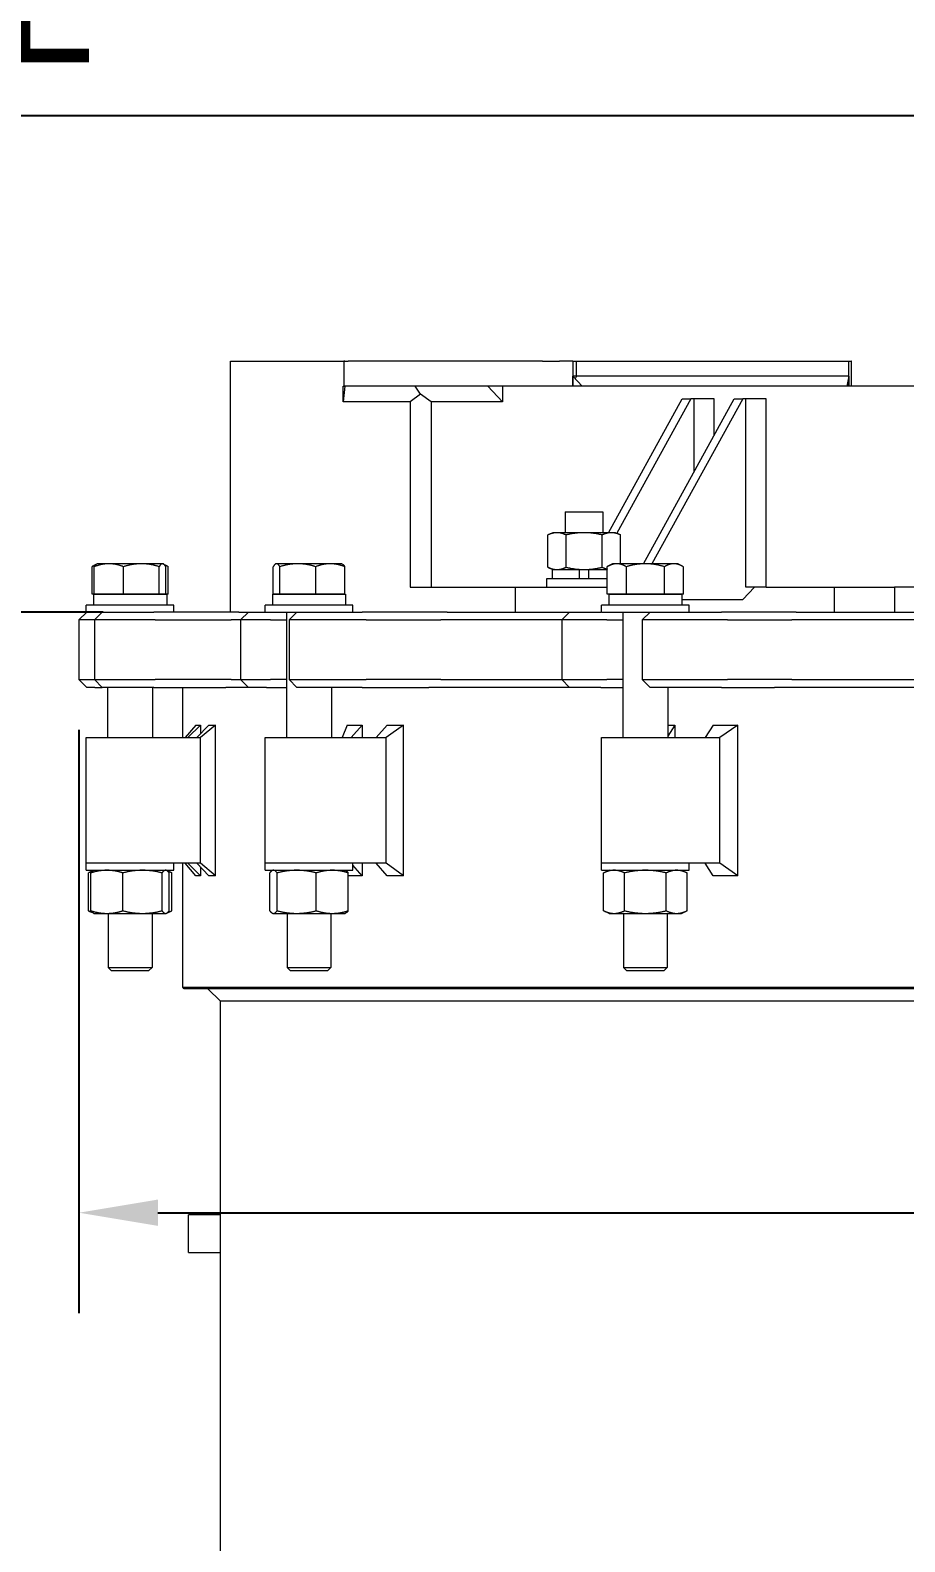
# Model space of a CAD drawing. Header units: inches. Extents: x 20 to 536, y 8 to 344.
# Drawn here: x 79.33 to 96.75, y 129.61 to 159.71 of the extents above; entities that cross this region are included whole.
import ezdxf

# ---------------------------------------------------------------- set-up
doc = ezdxf.new("R2010")
doc.units = ezdxf.units.IN
doc.header["$LTSCALE"] = 16
doc.header["$MEASUREMENT"] = 0
doc.linetypes.add('DASHED_SPACE', pattern=[0.2067, 0.1654, -0.0413])
for name, color, linetype, lineweight in [('Dimension (ANSI)', 7, 'Continuous', 25), ('Sketch Geometry (ANSI)', 7, 'Continuous', 25), ('Visible (ANSI)', 7, 'Continuous', 50)]:
    doc.layers.add(name, color=color, linetype=linetype, lineweight=lineweight)
doc.styles.add('MEMCOR Medium', font='arial.ttf')
doc.styles.add('Standard D-E', font='arial.ttf')
doc.dimstyles.new('Default (ANSI)', dxfattribs={"dimscale": 16, "dimtxt": 0.15, "dimasz": 0.098425, "dimexe": 0.125, "dimexo": 0.0625, "dimgap": 0.031496, "dimtad": 0, "dimtih": 1, "dimtoh": 1, "dimdec": 4, "dimrnd": 1e-08, "dimzin": 3, "dimdsep": 46, "dimlunit": 5, "dimtxsty": 'MEMCOR Medium', "dimcen": 0.09, "dimdle": 0.393701, "dimclrd": 256, "dimclre": 256, "dimclrt": 256, "dimadec": 0, "dimazin": 1, "dimtfac": 0.8, "dimtofl": 0, "dimtmove": 0, "dimatfit": 3, "dimfxl": 1, "dimfrac": 1, "dimtolj": 1, "dimtzin": 4, "dimlwd": -1, "dimlwe": -1, "dimarcsym": 0})
doc.dimstyles.new('in [mm] D-E NeptuneBenson', dxfattribs={"dimscale": 16, "dimtxt": 0.15, "dimasz": 0.098425, "dimexe": 0.125, "dimexo": 0.063, "dimgap": 0.031496, "dimtad": 0, "dimtih": 1, "dimtoh": 1, "dimdec": 4, "dimrnd": 1e-08, "dimzin": 3, "dimdsep": 46, "dimlunit": 5, "dimtxsty": 'Standard D-E', "dimcen": 0.09, "dimdle": 0.393701, "dimclrd": 256, "dimclre": 256, "dimclrt": 256, "dimadec": 1, "dimazin": 1, "dimtfac": 1, "dimtofl": 0, "dimtmove": 0, "dimatfit": 3, "dimfxl": 1, "dimfrac": 1, "dimtolj": 1, "dimtzin": 4, "dimlwd": -1, "dimlwe": -1, "dimarcsym": 0})

# ---------------------------------------------------------------- blocks, each defined once
blk = doc.blocks.new('*D18')
at = {"layer": 'Defpoints', "color": 0, "transparency": 16777216}
for p in [(43.68, 174.01), (43.68, 158.01), (53.882, 158.01)]:
    blk.add_point(p, dxfattribs=at)
at = {"layer": 'Dimension (ANSI)', "transparency": 16777216}
for p, q in [((53.882, 172.436), (53.882, 171.49)), ((53.882, 159.585), (53.882, 160.53))]:
    blk.add_line(p, q, dxfattribs=at)
for points in [[(53.62, 172.436), (54.145, 172.436), (53.882, 174.01)], [(53.62, 159.585), (54.145, 159.585), (53.882, 158.01)]]:
    blk.add_solid(points, dxfattribs=at)
at = {"layer": 'Dimension (ANSI)', "transparency": 16777216, "char_height": 2.4, "attachment_point": 5, "style": 'Standard D-E'}
for s, insert in [('\\A1; \\fArial|b0|i0;\\H2.4000;16 in', (53.882, 167.74)), ('\\A1;[406.4 mm]{\\P\\fArial|b0|i0;\\H2.4000; MIN. FOR TANK HEAD REMOVAL}', (53.882, 162.26))]:
    blk.add_mtext(s, dxfattribs=dict(at, insert=insert))
blk = doc.blocks.new('*D23')
at = {"layer": 'Defpoints', "color": 0, "transparency": 16777216}
for p in [(80.3, 146.78), (141.437, 146.78), (141.437, 136.165)]:
    blk.add_point(p, dxfattribs=at)
at = {"layer": 'Dimension (ANSI)', "transparency": 16777216}
for p, q in [((80.3, 145.78), (80.3, 134.165)), ((141.437, 145.78), (141.437, 134.165)), ((81.875, 136.165), (139.862, 136.165)), ((141.437, 136.165), (144.859, 136.165))]:
    blk.add_line(p, q, dxfattribs=at)
for points in [[(81.875, 136.428), (81.875, 135.903), (80.3, 136.165)], [(139.862, 136.428), (139.862, 135.903), (141.437, 136.165)]]:
    blk.add_solid(points, dxfattribs=at)
at = {"layer": 'Dimension (ANSI)', "transparency": 16777216, "char_height": 2.4, "attachment_point": 5, "style": 'MEMCOR Medium'}
for s, insert in [('\\A1; 61{\\H0.8x;\\S1#8;} in', (154.458, 138.634)), ('\\A1;[1552.9 mm]', (154.458, 134.123))]:
    blk.add_mtext(s, dxfattribs=dict(at, insert=insert))
blk = doc.blocks.new('*D24')
at = {"layer": 'Defpoints', "color": 0, "transparency": 16777216}
for p in [(33.616, 158.01), (110.294, 158.01), (85.585, 47.596)]:
    blk.add_point(p, dxfattribs=at)
at = {"layer": 'Dimension (ANSI)', "transparency": 16777216}
for p, q in [((109.286, 158.01), (31.616, 158.01)), ((33.616, 156.436), (33.616, 107.78)), ((33.616, 49.171), (33.616, 97.827)), ((84.577, 47.596), (31.616, 47.596))]:
    blk.add_line(p, q, dxfattribs=at)
for points in [[(33.354, 156.436), (33.879, 156.436), (33.616, 158.01)], [(33.354, 49.171), (33.879, 49.171), (33.616, 47.596)]]:
    blk.add_solid(points, dxfattribs=at)
at = {"layer": 'Dimension (ANSI)', "transparency": 16777216, "char_height": 2.4, "attachment_point": 5, "style": 'Standard D-E'}
for s, insert in [('\\A1; 110{\\H1x;\\S7#16;} in', (33.616, 105.738)), ('\\A1;[2804.5 mm]', (33.616, 100.761))]:
    blk.add_mtext(s, dxfattribs=dict(at, insert=insert))
blk = doc.blocks.new('*D25')
at = {"layer": 'Defpoints', "color": 0, "transparency": 16777216}
for p in [(51.286, 148.125), (81.794, 148.125), (85.585, 47.596)]:
    blk.add_point(p, dxfattribs=at)
at = {"layer": 'Dimension (ANSI)', "transparency": 16777216}
for p, q in [((80.786, 148.125), (49.286, 148.125)), ((51.286, 146.551), (51.286, 117.724)), ((51.286, 49.171), (51.286, 107.772)), ((84.577, 47.596), (49.286, 47.596))]:
    blk.add_line(p, q, dxfattribs=at)
for points in [[(51.023, 146.551), (51.548, 146.551), (51.286, 148.125)], [(51.023, 49.171), (51.548, 49.171), (51.286, 47.596)]]:
    blk.add_solid(points, dxfattribs=at)
at = {"layer": 'Dimension (ANSI)', "transparency": 16777216, "char_height": 2.4, "attachment_point": 5, "style": 'Standard D-E'}
for s, insert in [('\\A1; 100{\\H1x;\\S1#2;} in', (51.286, 115.682)), ('\\A1;[2553.4 mm]', (51.286, 110.706))]:
    blk.add_mtext(s, dxfattribs=dict(at, insert=insert))

msp = doc.modelspace()

# ---------------------------------------------------------------- linework, layer by layer
at = {"layer": 'Sketch Geometry (ANSI)', "linetype": 'DASHED_SPACE', "ltscale": 1.132117}
msp.add_line((148.3565, 158.01031), (24.8, 158.01031), dxfattribs=at)
at = {"layer": 'Visible (ANSI)', "linetype": 'Continuous', "lineweight": 18}
for p, q in [((83.31951, 153.12531), (83.32254, 153.12531)), ((83.31951, 148.12531), (83.31951, 153.12531)), ((83.32254, 153.12531), (83.72165, 153.12531)), ((83.72165, 153.12531), (84.54633, 153.12531)), ((84.54633, 153.12531), (85.57884, 153.12531)), ((85.59863, 153.12531), (85.57884, 153.12531)), ((85.57884, 153.12531), (85.57884, 152.62531)), ((85.59863, 153.12531), (85.66225, 153.12531)), ((89.53061, 153.12531), (85.66225, 153.12531)), ((89.53061, 153.12531), (89.86981, 153.12531)), ((90.13465, 153.12531), (89.86981, 153.12531)), ((90.13465, 153.12531), (90.21371, 153.12531)), ((90.13465, 153.12531), (90.13465, 152.62531)), ((90.21371, 153.12531), (95.63199, 153.12531)), ((90.21371, 152.82531), (90.21371, 153.12531)), ((95.63199, 153.12531), (95.68043, 153.12531)), ((95.63199, 152.62531), (95.63199, 153.12531)), ((95.68489, 153.12531), (95.68043, 153.12531)), ((95.68489, 152.62531), (95.68489, 153.12531)), ((85.59363, 152.62531), (85.56579, 152.31281)), ((85.56579, 152.62531), (85.59363, 152.62531)), ((85.56579, 152.31281), (85.56579, 152.62531)), ((85.59863, 152.62531), (85.59363, 152.62531)), ((85.66225, 152.62531), (85.59863, 152.62531)), ((89.06596, 152.62531), (85.66225, 152.62531)), ((87.10617, 152.46374), (86.99707, 152.62531)), ((88.44181, 152.62531), (88.73526, 152.31281)), ((88.73526, 152.62531), (88.73526, 152.31281)), ((97.17879, 152.62531), (89.06596, 152.62531)), ((90.21371, 152.82531), (90.13465, 152.82531)), ((90.13465, 152.82531), (90.32246, 152.62531)), ((90.13465, 152.62531), (90.13465, 152.82531)), ((90.21371, 152.82531), (90.18619, 152.77043)), ((95.63199, 152.82531), (90.21371, 152.82531)), ((95.63199, 152.82531), (95.59765, 152.62531)), ((95.63199, 152.82531), (95.63199, 152.62531)), ((86.89681, 152.31281), (85.56579, 152.31281)), ((87.10617, 152.46374), (86.89681, 152.31281)), ((86.89681, 152.31281), (86.89681, 148.62531)), ((87.31552, 152.31281), (87.10617, 152.46374)), ((88.73526, 152.31281), (87.31552, 152.31281)), ((87.31552, 152.31281), (87.31552, 148.62531)), ((90.85042, 149.70731), (92.31762, 152.37531)), ((92.48954, 152.37531), (91.01527, 149.69447)), ((91.54188, 149.08894), (93.34915, 152.37531)), ((93.52107, 152.37531), (91.7138, 149.08894)), ((92.31762, 152.37531), (92.48954, 152.37531)), ((92.55293, 152.37531), (92.48954, 152.37531)), ((92.95383, 152.37531), (92.55293, 152.37531)), ((92.55293, 150.92745), (92.55293, 152.37531)), ((92.95383, 151.65645), (92.95383, 152.37531)), ((93.34915, 152.37531), (93.52107, 152.37531)), ((93.58445, 152.37531), (93.52107, 152.37531)), ((93.98535, 152.37531), (93.58445, 152.37531)), ((93.58445, 148.62531), (93.58445, 152.37531)), ((93.98535, 148.62531), (93.98535, 152.37531)), ((89.98774, 150.12531), (90.73774, 150.12531)), ((89.98774, 150.12531), (89.98774, 149.70731)), ((90.73774, 150.12531), (90.73774, 149.70731)), ((89.73774, 149.70731), (89.64105, 149.66223)), ((89.64105, 149.0184), (89.64105, 149.66223)), ((89.82147, 149.70731), (89.73774, 149.70731)), ((90.36274, 149.70731), (89.82147, 149.70731)), ((90.00189, 149.0184), (90.00189, 149.66223)), ((90.904, 149.70731), (90.36274, 149.70731)), ((90.72358, 149.0184), (90.72358, 149.66223)), ((90.98774, 149.70731), (90.904, 149.70731)), ((90.98774, 149.70731), (91.08442, 149.66223)), ((91.08442, 149.08894), (91.08442, 149.66223)), ((80.56079, 148.48494), (80.56079, 149.03035)), ((80.65237, 149.08323), (80.56163, 149.03084)), ((80.60697, 148.48494), (80.60697, 149.03035)), ((80.66227, 149.08894), (80.65237, 149.08323)), ((80.89758, 149.08894), (80.66227, 149.08894)), ((81.54383, 149.08894), (80.89758, 149.08894)), ((81.18818, 148.48494), (81.18818, 149.03035)), ((81.96452, 149.08894), (81.54383, 149.08894)), ((81.89948, 148.48494), (81.89948, 149.03035)), ((81.97427, 149.08894), (81.96452, 149.08894)), ((81.97427, 149.08894), (81.98416, 149.08323)), ((81.98416, 149.08323), (82.07491, 149.03084)), ((82.02957, 148.48494), (82.02957, 149.03035)), ((82.07575, 148.48494), (82.07575, 149.03035)), ((84.17019, 148.48494), (84.17019, 149.03035)), ((84.22649, 149.08894), (84.21614, 149.08297)), ((84.23668, 149.08894), (84.22649, 149.08894)), ((84.65932, 149.08894), (84.23668, 149.08894)), ((84.30317, 148.48494), (84.30317, 149.03035)), ((85.30513, 149.08894), (84.65932, 149.08894)), ((85.01547, 148.48494), (85.01547, 149.03035)), ((85.53849, 149.08894), (85.30513, 149.08894)), ((85.53849, 149.08894), (85.54884, 149.08297)), ((85.59479, 148.48494), (85.59479, 149.03035)), ((89.73774, 148.97331), (89.64105, 149.0184)), ((90.82356, 148.48494), (90.82356, 149.03035)), ((90.92504, 149.08894), (90.8244, 149.03084)), ((91.01356, 149.08894), (90.92504, 149.08894)), ((91.58231, 149.08894), (91.01356, 149.08894)), ((91.20357, 148.48494), (91.20357, 149.03035)), ((92.14979, 149.08894), (91.58231, 149.08894)), ((91.96105, 148.48494), (91.96105, 149.03035)), ((92.23704, 149.08894), (92.14979, 149.08894)), ((92.23704, 149.08894), (92.33768, 149.03084)), ((92.33852, 148.48494), (92.33852, 149.03035)), ((90.82356, 148.78531), (89.61274, 148.78531)), ((89.61274, 148.78531), (89.61274, 148.62531)), ((89.73024, 148.97331), (90.26874, 148.97331)), ((89.73024, 148.78531), (89.73024, 148.97331)), ((90.26874, 148.78531), (90.26874, 148.97331)), ((90.26874, 148.97331), (90.36274, 148.97331)), ((90.36274, 148.97331), (90.45674, 148.97331)), ((90.45674, 148.78531), (90.45674, 148.97331)), ((90.45674, 148.97331), (90.82356, 148.97331)), ((80.60697, 148.48494), (80.56079, 148.48494)), ((80.58877, 148.48494), (82.04777, 148.48494)), ((80.58877, 148.48494), (80.58877, 148.26594)), ((80.89758, 148.48494), (80.60697, 148.48494)), ((80.66227, 148.48494), (80.66227, 148.48494)), ((81.18818, 148.48494), (80.89758, 148.48494)), ((81.54383, 148.48494), (81.18818, 148.48494)), ((81.89948, 148.48494), (81.54383, 148.48494)), ((81.96452, 148.48494), (81.89948, 148.48494)), ((82.02957, 148.48494), (81.96452, 148.48494)), ((81.97427, 148.48494), (81.97427, 148.48494)), ((82.07575, 148.48494), (82.02957, 148.48494)), ((82.04777, 148.48494), (82.04777, 148.26594)), ((84.15299, 148.48494), (85.61199, 148.48494)), ((84.15299, 148.48494), (84.15299, 148.26594)), ((84.23668, 148.48494), (84.17019, 148.48494)), ((84.22649, 148.48494), (84.22649, 148.48494)), ((84.30317, 148.48494), (84.23668, 148.48494)), ((84.65932, 148.48494), (84.30317, 148.48494)), ((85.01547, 148.48494), (84.65932, 148.48494)), ((85.30513, 148.48494), (85.01547, 148.48494)), ((85.59479, 148.48494), (85.30513, 148.48494)), ((85.53849, 148.48494), (85.53849, 148.48494)), ((85.61199, 148.48494), (85.61199, 148.26594)), ((86.89681, 148.62531), (87.31552, 148.62531)), ((87.31552, 148.62531), (88.99694, 148.62531)), ((88.99694, 148.62531), (89.02743, 148.62531)), ((88.99694, 148.12531), (88.99694, 148.62531)), ((89.02743, 148.62531), (89.54319, 148.62531)), ((89.54319, 148.62531), (90.18463, 148.62531)), ((90.18463, 148.62531), (90.82356, 148.62531)), ((91.01356, 148.48494), (90.82356, 148.48494)), ((90.85154, 148.48494), (92.31054, 148.48494)), ((90.85154, 148.48494), (90.85154, 148.26594)), ((90.92504, 148.48494), (90.92504, 148.48494)), ((91.20357, 148.48494), (91.01356, 148.48494)), ((91.58231, 148.48494), (91.20357, 148.48494)), ((91.96105, 148.48494), (91.58231, 148.48494)), ((92.14979, 148.48494), (91.96105, 148.48494)), ((92.33852, 148.48494), (92.14979, 148.48494)), ((92.23704, 148.48494), (92.23704, 148.48494)), ((92.31054, 148.48494), (92.31054, 148.26594)), ((93.52107, 148.37531), (93.75583, 148.62531)), ((93.98535, 148.62531), (93.58445, 148.62531)), ((93.98535, 148.62531), (96.54328, 148.62531)), ((95.34928, 148.12531), (95.34928, 148.62531)), ((98.43441, 148.62531), (96.54328, 148.62531)), ((96.54328, 148.62531), (96.54328, 148.12531)), ((80.4553, 148.12531), (80.3003, 147.97031)), ((82.19327, 148.26594), (80.44327, 148.26594)), ((80.44327, 148.12531), (80.44327, 148.26594)), ((80.44327, 148.12531), (80.76313, 148.12531)), ((80.76313, 148.12531), (80.60813, 147.97031)), ((80.76313, 148.12531), (80.76501, 148.12531)), ((80.76501, 148.12531), (80.82081, 148.12531)), ((80.82081, 148.12531), (81.79432, 148.12531)), ((82.73601, 148.12531), (81.79432, 148.12531)), ((82.19327, 148.12531), (82.19327, 148.26594)), ((83.48259, 148.12531), (82.73601, 148.12531)), ((83.48259, 148.12531), (83.67439, 148.12531)), ((83.67439, 148.12531), (83.51939, 147.97031)), ((83.67439, 148.12531), (83.77386, 148.12531)), ((83.77386, 148.12531), (83.90491, 148.12531)), ((83.90491, 148.12531), (84.00749, 148.12531)), ((85.75749, 148.26594), (84.00749, 148.26594)), ((84.00749, 148.12531), (84.00749, 148.26594)), ((84.00749, 148.12531), (84.64332, 148.12531)), ((84.43499, 148.12531), (84.43499, 145.62531)), ((84.64332, 148.12531), (84.48832, 147.97031)), ((84.64332, 148.12531), (84.65724, 148.12531)), ((84.65724, 148.12531), (84.80216, 148.12531)), ((84.80216, 148.12531), (85.94189, 148.12531)), ((85.75749, 148.12531), (85.75749, 148.26594)), ((86.76999, 148.12531), (85.94189, 148.12531)), ((87.6344, 148.12531), (86.76999, 148.12531)), ((87.6344, 148.12531), (90.0716, 148.12531)), ((90.0716, 148.12531), (89.9166, 147.97031)), ((90.0716, 148.12531), (90.35208, 148.12531)), ((90.35208, 148.12531), (90.55834, 148.12531)), ((90.55834, 148.12531), (90.69394, 148.12531)), ((90.70635, 148.12531), (90.69394, 148.12531)), ((92.45604, 148.26594), (90.70604, 148.26594)), ((90.70604, 148.12531), (90.70604, 148.26594)), ((90.70635, 148.12531), (91.67523, 148.12531)), ((91.13354, 148.12531), (91.13354, 145.62531)), ((91.67523, 148.12531), (91.52023, 147.97031)), ((91.67523, 148.12531), (91.71097, 148.12531)), ((91.71097, 148.12531), (91.92752, 148.12531)), ((91.92752, 148.12531), (93.096, 148.12531)), ((92.31054, 148.37531), (93.52107, 148.37531)), ((92.45604, 148.12531), (92.45604, 148.26594)), ((93.71064, 148.12531), (93.096, 148.12531)), ((94.5886, 148.12531), (93.71064, 148.12531)), ((94.5886, 148.12531), (98.87534, 148.12531)), ((80.31023, 147.97031), (80.3003, 147.97031)), ((80.3003, 147.97031), (80.3003, 146.78031)), ((80.35047, 147.97031), (80.31023, 147.97031)), ((80.60813, 147.97031), (80.35047, 147.97031)), ((80.61307, 147.97031), (80.60813, 147.97031)), ((80.60813, 147.97031), (80.60813, 146.78031)), ((80.66915, 147.97031), (80.61307, 147.97031)), ((81.82124, 147.97031), (80.66915, 147.97031)), ((81.82124, 147.97031), (82.76293, 147.97031)), ((82.76293, 147.97031), (83.33284, 147.97031)), ((83.51939, 147.97031), (83.33284, 147.97031)), ((83.63711, 147.97031), (83.51939, 147.97031)), ((83.51939, 147.97031), (83.51939, 146.78031)), ((83.76882, 147.97031), (83.63711, 147.97031)), ((84.11332, 147.97031), (83.76882, 147.97031)), ((84.11332, 147.97031), (84.43499, 147.97031)), ((84.52495, 147.97031), (84.48832, 147.97031)), ((84.48832, 147.97031), (84.48832, 146.78031)), ((84.67059, 147.97031), (84.52495, 147.97031)), ((86.01939, 147.97031), (84.67059, 147.97031)), ((86.01939, 147.97031), (86.84749, 147.97031)), ((86.84749, 147.97031), (87.50734, 147.97031)), ((89.9166, 147.97031), (87.50734, 147.97031)), ((90.24853, 147.97031), (89.9166, 147.97031)), ((89.9166, 147.97031), (89.9166, 146.78031)), ((90.45582, 147.97031), (90.24853, 147.97031)), ((90.81268, 147.97031), (90.45582, 147.97031)), ((90.81268, 147.97031), (91.13354, 147.97031)), ((91.61427, 147.97031), (91.52023, 147.97031)), ((91.52023, 147.97031), (91.52023, 146.78031)), ((91.83192, 147.97031), (91.61427, 147.97031)), ((93.21474, 147.97031), (91.83192, 147.97031)), ((93.21474, 147.97031), (93.82938, 147.97031)), ((93.82938, 147.97031), (94.49958, 147.97031)), ((98.72034, 147.97031), (94.49958, 147.97031)), ((80.3003, 146.78031), (80.31023, 146.78031)), ((80.4553, 146.62531), (80.3003, 146.78031)), ((80.31023, 146.78031), (80.35047, 146.78031)), ((80.35047, 146.78031), (80.60813, 146.78031)), ((80.46369, 146.62531), (80.4553, 146.62531)), ((80.50373, 146.62531), (80.46369, 146.62531)), ((80.61415, 146.62531), (80.50373, 146.62531)), ((80.60813, 146.78031), (80.61307, 146.78031)), ((80.76313, 146.62531), (80.60813, 146.78031)), ((80.61307, 146.78031), (80.66915, 146.78031)), ((80.61415, 146.62531), (80.76313, 146.62531)), ((80.66915, 146.78031), (81.82124, 146.78031)), ((80.76501, 146.62531), (80.76313, 146.62531)), ((80.82081, 146.62531), (80.76501, 146.62531)), ((81.79432, 146.62531), (80.82081, 146.62531)), ((80.87077, 146.62531), (80.87077, 145.62531)), ((81.76577, 146.62531), (81.76577, 145.62531)), ((81.79432, 146.62531), (82.73601, 146.62531)), ((82.76293, 146.78031), (81.82124, 146.78031)), ((82.3674, 145.62531), (82.3674, 146.62531)), ((82.73601, 146.62531), (83.22598, 146.62531)), ((83.33284, 146.78031), (82.76293, 146.78031)), ((83.67439, 146.62531), (83.22598, 146.62531)), ((83.33284, 146.78031), (83.51939, 146.78031)), ((83.51939, 146.78031), (83.63711, 146.78031)), ((83.67439, 146.62531), (83.51939, 146.78031)), ((83.63711, 146.78031), (83.76882, 146.78031)), ((83.77386, 146.62531), (83.67439, 146.62531)), ((83.76882, 146.78031), (84.11332, 146.78031)), ((83.90491, 146.62531), (83.77386, 146.62531)), ((84.03582, 146.62531), (83.90491, 146.62531)), ((84.03582, 146.62531), (84.43499, 146.62531)), ((84.43499, 146.78031), (84.11332, 146.78031)), ((84.48832, 146.78031), (84.52495, 146.78031)), ((84.64332, 146.62531), (84.48832, 146.78031)), ((84.52495, 146.78031), (84.67059, 146.78031)), ((84.65724, 146.62531), (84.64332, 146.62531)), ((84.80216, 146.62531), (84.65724, 146.62531)), ((84.67059, 146.78031), (86.01939, 146.78031)), ((85.94189, 146.62531), (84.80216, 146.62531)), ((85.32999, 146.62531), (85.32999, 145.62531)), ((85.94189, 146.62531), (86.76999, 146.62531)), ((86.84749, 146.78031), (86.01939, 146.78031)), ((86.76999, 146.62531), (87.26765, 146.62531)), ((87.50734, 146.78031), (86.84749, 146.78031)), ((90.0716, 146.62531), (87.26765, 146.62531)), ((87.50734, 146.78031), (89.9166, 146.78031)), ((89.9166, 146.78031), (90.24853, 146.78031)), ((90.0716, 146.62531), (89.9166, 146.78031)), ((90.35208, 146.62531), (90.0716, 146.62531)), ((90.24853, 146.78031), (90.45582, 146.78031)), ((90.55834, 146.62531), (90.35208, 146.62531)), ((90.45582, 146.78031), (90.81268, 146.78031)), ((90.69394, 146.62531), (90.55834, 146.62531)), ((90.69394, 146.62531), (91.13354, 146.62531)), ((91.13354, 146.78031), (90.81268, 146.78031)), ((91.52023, 146.78031), (91.61427, 146.78031)), ((91.67523, 146.62531), (91.52023, 146.78031)), ((91.61427, 146.78031), (91.83192, 146.78031)), ((91.71097, 146.62531), (91.67523, 146.62531)), ((91.92752, 146.62531), (91.71097, 146.62531)), ((91.83192, 146.78031), (93.21474, 146.78031)), ((93.096, 146.62531), (91.92752, 146.62531)), ((92.02854, 146.62531), (92.02854, 145.62531)), ((93.096, 146.62531), (93.71064, 146.62531)), ((93.82938, 146.78031), (93.21474, 146.78031)), ((93.71064, 146.62531), (94.15597, 146.62531)), ((94.49958, 146.78031), (93.82938, 146.78031)), ((98.87534, 146.62531), (94.15597, 146.62531)), ((94.49958, 146.78031), (98.72034, 146.78031)), ((82.62694, 145.87521), (82.41545, 145.62531)), ((82.71858, 145.87521), (82.47173, 145.62531)), ((82.62694, 145.87521), (82.71858, 145.87521)), ((82.89072, 145.87521), (82.64538, 145.62531)), ((82.71858, 145.87521), (82.71858, 145.69987)), ((83.01761, 145.87521), (82.71933, 145.62531)), ((82.89072, 145.87521), (83.01761, 145.87521)), ((83.01761, 142.87541), (83.01761, 145.87521)), ((85.64264, 145.87521), (85.54345, 145.62531)), ((85.64264, 145.87521), (85.94176, 145.87521)), ((85.94176, 145.87521), (85.72318, 145.62531)), ((85.94176, 145.87521), (85.94176, 145.62531)), ((86.43742, 145.87521), (86.22318, 145.62531)), ((86.76754, 145.87521), (86.41845, 145.62531)), ((86.43742, 145.87521), (86.76754, 145.87521)), ((86.76754, 142.87541), (86.76754, 145.87521)), ((92.17151, 145.87521), (92.02854, 145.65729)), ((92.02854, 145.87521), (92.17151, 145.87521)), ((92.17151, 145.87521), (92.17151, 145.62531)), ((92.9309, 145.87521), (92.7736, 145.62531)), ((92.9309, 145.87521), (93.42443, 145.87521)), ((93.42443, 145.87521), (93.06663, 145.62531)), ((93.42443, 142.87541), (93.42443, 145.87521)), ((80.44327, 145.62531), (81.47021, 145.62531)), ((80.44327, 143.12531), (80.44327, 145.62531)), ((81.47021, 145.62531), (82.71933, 145.62531)), ((82.71933, 143.12531), (82.71933, 145.62531)), ((84.00749, 145.62531), (85.31999, 145.62531)), ((84.00749, 143.12531), (84.00749, 145.62531)), ((85.31999, 145.62531), (86.41845, 145.62531)), ((86.41845, 143.12531), (86.41845, 145.62531)), ((90.70604, 145.62531), (92.25133, 145.62531)), ((90.70604, 143.12531), (90.70604, 145.62531)), ((92.25133, 145.62531), (93.06663, 145.62531)), ((93.06663, 143.12531), (93.06663, 145.62531)), ((81.47021, 143.12531), (80.44327, 143.12531)), ((81.47021, 143.12531), (80.44327, 143.12531)), ((80.44327, 142.98469), (80.44327, 143.12531)), ((80.44327, 142.98469), (82.19327, 142.98469)), ((80.58842, 142.97963), (80.48897, 142.93325)), ((80.59927, 142.98469), (80.58842, 142.97963)), ((82.71933, 143.12531), (81.47021, 143.12531)), ((82.03727, 142.98469), (82.04811, 142.97963)), ((82.04811, 142.97963), (82.14757, 142.93325)), ((82.19327, 142.98469), (82.19327, 143.12531)), ((82.3674, 140.65656), (82.3674, 143.12531)), ((82.62694, 142.87541), (82.41545, 143.12531)), ((82.71858, 142.87541), (82.47173, 143.12531)), ((82.89072, 142.87541), (82.64538, 143.12531)), ((82.71858, 143.05075), (82.71858, 142.87541)), ((83.01761, 142.87541), (82.71933, 143.12531)), ((85.31999, 143.12531), (84.00749, 143.12531)), ((85.31999, 143.12531), (84.00749, 143.12531)), ((84.00749, 142.98469), (84.00749, 143.12531)), ((84.00749, 142.98469), (85.75749, 142.98469)), ((84.16349, 142.98469), (84.15215, 142.9794)), ((86.41845, 143.12531), (85.31999, 143.12531)), ((85.60149, 142.98469), (85.61283, 142.9794)), ((85.75749, 142.98469), (85.75749, 143.12531)), ((85.94176, 142.87541), (85.75749, 143.08609)), ((85.94176, 143.12531), (85.94176, 142.87541)), ((86.43742, 142.87541), (86.22318, 143.12531)), ((86.76754, 142.87541), (86.41845, 143.12531)), ((92.25133, 143.12531), (90.70604, 143.12531)), ((92.25133, 143.12531), (90.70604, 143.12531)), ((90.70604, 142.98469), (90.70604, 143.12531)), ((90.70604, 142.98469), (92.45604, 142.98469)), ((90.86204, 142.98469), (90.75174, 142.93325)), ((93.06663, 143.12531), (92.25133, 143.12531)), ((92.30004, 142.98469), (92.41034, 142.93325)), ((92.45604, 142.98469), (92.45604, 143.12531)), ((92.9309, 142.87541), (92.7736, 143.12531)), ((93.42443, 142.87541), (93.06663, 143.12531)), ((80.48804, 142.17755), (80.48804, 142.93282)), ((80.53866, 142.17755), (80.53866, 142.93282)), ((81.17569, 142.17755), (81.17569, 142.93282)), ((81.95529, 142.17755), (81.95529, 142.93282)), ((82.09788, 142.17755), (82.09788, 142.93282)), ((82.1485, 142.17755), (82.1485, 142.93282)), ((82.71858, 142.87541), (82.62694, 142.87541)), ((83.01761, 142.87541), (82.89072, 142.87541)), ((84.10178, 142.17755), (84.10178, 142.93282)), ((84.24753, 142.17755), (84.24753, 142.93282)), ((85.02824, 142.17755), (85.02824, 142.93282)), ((85.6632, 142.17755), (85.6632, 142.93282)), ((85.94176, 142.87541), (85.6632, 142.87541)), ((86.76754, 142.87541), (86.43742, 142.87541)), ((90.75081, 142.17755), (90.75081, 142.93282)), ((91.16732, 142.17755), (91.16732, 142.93282)), ((91.99755, 142.17755), (91.99755, 142.93282)), ((92.41127, 142.17755), (92.41127, 142.93282)), ((93.42443, 142.87541), (92.9309, 142.87541)), ((80.58842, 142.13074), (80.48897, 142.17712)), ((80.59927, 142.12569), (80.58842, 142.13074)), ((80.59927, 142.12569), (80.85717, 142.12569)), ((80.85717, 142.12569), (81.56549, 142.12569)), ((80.88077, 142.12569), (80.88077, 141.05105)), ((81.56549, 142.12569), (82.02659, 142.12569)), ((81.75577, 142.12569), (81.75577, 141.05105)), ((82.02659, 142.12569), (82.03727, 142.12569)), ((82.03727, 142.12569), (82.04811, 142.13074)), ((82.04811, 142.13074), (82.14757, 142.17712)), ((84.16349, 142.12569), (84.15215, 142.13098)), ((84.16349, 142.12569), (84.17466, 142.12569)), ((84.17466, 142.12569), (84.63789, 142.12569)), ((84.44499, 142.12569), (84.44499, 141.05105)), ((84.63789, 142.12569), (85.34572, 142.12569)), ((85.31999, 142.12569), (85.31999, 141.05105)), ((85.34572, 142.12569), (85.60149, 142.12569)), ((85.60149, 142.12569), (85.61283, 142.13098)), ((90.86204, 142.12569), (90.75174, 142.17712)), ((90.86204, 142.12569), (90.95906, 142.12569)), ((90.95906, 142.12569), (91.58243, 142.12569)), ((91.14354, 142.12569), (91.14354, 141.05105)), ((91.58243, 142.12569), (92.20441, 142.12569)), ((92.01854, 142.12569), (92.01854, 141.05105)), ((92.20441, 142.12569), (92.30004, 142.12569)), ((92.30004, 142.12569), (92.41034, 142.17712)), ((80.88077, 141.05105), (81.75577, 141.05105)), ((80.94893, 140.98494), (80.88077, 141.05105)), ((81.68761, 140.98494), (80.94893, 140.98494)), ((81.68761, 140.98494), (81.75577, 141.05105)), ((84.44499, 141.05105), (85.31999, 141.05105)), ((84.51315, 140.98494), (84.44499, 141.05105)), ((85.25183, 140.98494), (84.51315, 140.98494)), ((85.25183, 140.98494), (85.31999, 141.05105)), ((91.14354, 141.05105), (92.01854, 141.05105)), ((91.2117, 140.98494), (91.14354, 141.05105)), ((91.95038, 140.98494), (91.2117, 140.98494)), ((91.95038, 140.98494), (92.01854, 141.05105)), ((82.3674, 140.65656), (139.37007, 140.65656)), ((82.39865, 140.62531), (82.3674, 140.65656)), ((139.33881, 140.62531), (82.39865, 140.62531)), ((83.11671, 140.37531), (82.86671, 140.62531)), ((83.11671, 128.37531), (83.11671, 140.37531)), ((138.61816, 140.37531), (83.11671, 140.37531)), ((83.11671, 136.12531), (82.48016, 136.12531)), ((82.48016, 135.37531), (82.48016, 136.12531)), ((82.48016, 135.37531), (83.11671, 135.37531))]:
    msp.add_line(p, q, dxfattribs=at)
for points, weights in [([(89.82147, 149.70731), (89.73774, 149.70731), (89.64105, 149.66223)], [1, 1.0379548493, 1]), ([(90.00189, 149.66223), (89.9052, 149.70731), (89.82147, 149.70731)], [1, 1.0379548493, 1]), ([(90.36274, 149.70731), (90.19527, 149.70731), (90.00189, 149.66223)], [1, 1.0379548493, 1]), ([(90.72358, 149.66223), (90.5302, 149.70731), (90.36274, 149.70731)], [1, 1.0379548493, 1]), ([(90.904, 149.70731), (90.82027, 149.70731), (90.72358, 149.66223)], [1, 1.0379548493, 1]), ([(91.08442, 149.66223), (90.98774, 149.70731), (90.904, 149.70731)], [1, 1.0379548493, 1]), ([(80.63101, 149.06463), (80.59733, 149.05138), (80.56079, 149.03035)], [1.01727786751, 1.01329823303, 1]), ([(80.56079, 149.03035), (80.56121, 149.03059), (80.56163, 149.03084)], [1, 1.00015275945, 1.00030428927]), ([(80.89758, 149.08894), (80.7627, 149.08894), (80.60697, 149.03035)], [1, 1.0379548493, 1]), ([(80.60697, 149.03035), (80.63113, 149.07097), (80.65237, 149.08323)], [1, 1.02600759169, 1.01637310665]), ([(81.18818, 149.03035), (81.03245, 149.08894), (80.89758, 149.08894)], [1, 1.0379548493, 1]), ([(81.54383, 149.08894), (81.37877, 149.08894), (81.18818, 149.03035)], [1, 1.0379548493, 1]), ([(81.89948, 149.03035), (81.70889, 149.08894), (81.54383, 149.08894)], [1, 1.0379548493, 1]), ([(81.96452, 149.08894), (81.93433, 149.08894), (81.89948, 149.03035)], [1, 1.0379548493, 1]), ([(82.02957, 149.03035), (81.99471, 149.08894), (81.96452, 149.08894)], [1, 1.0379548493, 1]), ([(82.07575, 149.03035), (82.03907, 149.0516), (82.00528, 149.06492)], [1, 1.01344146313, 1.01736251269]), ([(84.23668, 149.08894), (84.20582, 149.08894), (84.17019, 149.03035)], [1, 1.0379548493, 1]), ([(84.30317, 149.03035), (84.26754, 149.08894), (84.23668, 149.08894)], [1, 1.0379548493, 1]), ([(84.65932, 149.08894), (84.49403, 149.08894), (84.30317, 149.03035)], [1, 1.0379548493, 1]), ([(85.01547, 149.03035), (84.82461, 149.08894), (84.65932, 149.08894)], [1, 1.0379548493, 1]), ([(85.30513, 149.08894), (85.1707, 149.08894), (85.01547, 149.03035)], [1, 1.0379548493, 1]), ([(85.59479, 149.03035), (85.43957, 149.08894), (85.30513, 149.08894)], [1, 1.0379548493, 1]), ([(85.54884, 149.08297), (85.57035, 149.07055), (85.59479, 149.03035)], [1.01657159114, 1.02573438582, 1]), ([(89.64105, 149.0184), (89.73774, 148.97331), (89.82147, 148.97331)], [1, 1.0379548493, 1]), ([(89.82147, 148.97331), (89.9052, 148.97331), (90.00189, 149.0184)], [1, 1.0379548493, 1]), ([(90.00189, 149.0184), (90.19527, 148.97331), (90.36274, 148.97331)], [1, 1.0379548493, 1]), ([(90.36274, 148.97331), (90.5302, 148.97331), (90.72358, 149.0184)], [1, 1.0379548493, 1]), ([(90.72358, 149.0184), (90.77636, 148.99379), (90.82356, 148.98281)], [1, 1.02036721093, 1.01887564551]), ([(91.01356, 149.08894), (90.92538, 149.08894), (90.82356, 149.03035)], [1, 1.0379548493, 1]), ([(90.82356, 149.03035), (90.82398, 149.03059), (90.8244, 149.03084)], [1, 1.00015275945, 1.00030428927]), ([(91.20357, 149.03035), (91.10174, 149.08894), (91.01356, 149.08894)], [1, 1.0379548493, 1]), ([(91.58231, 149.08894), (91.40654, 149.08894), (91.20357, 149.03035)], [1, 1.0379548493, 1]), ([(91.96105, 149.03035), (91.75808, 149.08894), (91.58231, 149.08894)], [1, 1.0379548493, 1]), ([(92.14979, 149.08894), (92.06219, 149.08894), (91.96105, 149.03035)], [1, 1.0379548493, 1]), ([(92.33852, 149.03035), (92.23738, 149.08894), (92.14979, 149.08894)], [1, 1.0379548493, 1]), ([(80.85717, 142.98469), (80.70935, 142.98469), (80.53866, 142.93282)], [1, 1.0379548493, 1]), ([(80.53866, 142.93282), (80.56514, 142.96877), (80.58842, 142.97963)], [1, 1.02600759169, 1.01637310665]), ([(81.17569, 142.93282), (81.005, 142.98469), (80.85717, 142.98469)], [1, 1.0379548493, 1]), ([(81.56549, 142.98469), (81.38458, 142.98469), (81.17569, 142.93282)], [1, 1.0379548493, 1]), ([(81.95529, 142.93282), (81.7464, 142.98469), (81.56549, 142.98469)], [1, 1.0379548493, 1]), ([(82.02659, 142.98469), (81.9935, 142.98469), (81.95529, 142.93282)], [1, 1.0379548493, 1]), ([(82.09788, 142.93282), (82.05967, 142.98469), (82.02659, 142.98469)], [1, 1.0379548493, 1]), ([(84.17466, 142.98469), (84.14084, 142.98469), (84.10178, 142.93282)], [1, 1.0379548493, 1]), ([(84.24753, 142.93282), (84.20848, 142.98469), (84.17466, 142.98469)], [1, 1.0379548493, 1]), ([(84.63789, 142.98469), (84.45672, 142.98469), (84.24753, 142.93282)], [1, 1.0379548493, 1]), ([(85.02824, 142.93282), (84.81905, 142.98469), (84.63789, 142.98469)], [1, 1.0379548493, 1]), ([(85.34572, 142.98469), (85.19838, 142.98469), (85.02824, 142.93282)], [1, 1.0379548493, 1]), ([(85.6632, 142.93282), (85.49306, 142.98469), (85.34572, 142.98469)], [1, 1.0379548493, 1]), ([(85.61283, 142.9794), (85.63641, 142.96841), (85.6632, 142.93282)], [1.01657159114, 1.02573438582, 1]), ([(90.95906, 142.98469), (90.86241, 142.98469), (90.75081, 142.93282)], [1, 1.0379548493, 1]), ([(91.16732, 142.93282), (91.05572, 142.98469), (90.95906, 142.98469)], [1, 1.0379548493, 1]), ([(91.58243, 142.98469), (91.38978, 142.98469), (91.16732, 142.93282)], [1, 1.0379548493, 1]), ([(91.99755, 142.93282), (91.77509, 142.98469), (91.58243, 142.98469)], [1, 1.0379548493, 1]), ([(92.20441, 142.98469), (92.1084, 142.98469), (91.99755, 142.93282)], [1, 1.0379548493, 1]), ([(92.41127, 142.93282), (92.30041, 142.98469), (92.20441, 142.98469)], [1, 1.0379548493, 1]), ([(80.56501, 142.96317), (80.52809, 142.95143), (80.48804, 142.93282)], [1.01727786751, 1.01329823303, 1]), ([(80.48804, 142.93282), (80.4885, 142.93304), (80.48897, 142.93325)], [1, 1.00015275945, 1.00030428927]), ([(82.1485, 142.93282), (82.10829, 142.95163), (82.07126, 142.96342)], [1, 1.01344146313, 1.01736251269]), ([(90.75081, 142.93282), (90.75127, 142.93304), (90.75174, 142.93325)], [1, 1.00015275945, 1.00030428927]), ([(80.48897, 142.17712), (80.4885, 142.17734), (80.48804, 142.17755)], [1.00030428927, 1.00015275945, 1]), ([(80.48804, 142.17755), (80.52809, 142.15894), (80.56501, 142.1472)], [1, 1.01329823303, 1.01727786751]), ([(80.58842, 142.13074), (80.56514, 142.1416), (80.53866, 142.17755)], [1.01637310665, 1.02600759169, 1]), ([(80.53866, 142.17755), (80.70935, 142.12569), (80.85717, 142.12569)], [1, 1.0379548493, 1]), ([(80.85717, 142.12569), (81.005, 142.12569), (81.17569, 142.17755)], [1, 1.0379548493, 1]), ([(81.17569, 142.17755), (81.38458, 142.12569), (81.56549, 142.12569)], [1, 1.0379548493, 1]), ([(81.56549, 142.12569), (81.7464, 142.12569), (81.95529, 142.17755)], [1, 1.0379548493, 1]), ([(81.95529, 142.17755), (81.9935, 142.12569), (82.02659, 142.12569)], [1, 1.0379548493, 1]), ([(82.02659, 142.12569), (82.05967, 142.12569), (82.09788, 142.17755)], [1, 1.0379548493, 1]), ([(82.07126, 142.14695), (82.10829, 142.15874), (82.1485, 142.17755)], [1.01736251269, 1.01344146313, 1]), ([(84.10178, 142.17755), (84.14084, 142.12569), (84.17466, 142.12569)], [1, 1.0379548493, 1]), ([(84.17466, 142.12569), (84.20848, 142.12569), (84.24753, 142.17755)], [1, 1.0379548493, 1]), ([(84.24753, 142.17755), (84.45672, 142.12569), (84.63789, 142.12569)], [1, 1.0379548493, 1]), ([(84.63789, 142.12569), (84.81905, 142.12569), (85.02824, 142.17755)], [1, 1.0379548493, 1]), ([(85.02824, 142.17755), (85.19838, 142.12569), (85.34572, 142.12569)], [1, 1.0379548493, 1]), ([(85.34572, 142.12569), (85.49306, 142.12569), (85.6632, 142.17755)], [1, 1.0379548493, 1]), ([(85.6632, 142.17755), (85.63641, 142.14197), (85.61283, 142.13098)], [1, 1.02573438582, 1.01657159114]), ([(90.75174, 142.17712), (90.75127, 142.17734), (90.75081, 142.17755)], [1.00030428927, 1.00015275945, 1]), ([(90.75081, 142.17755), (90.86241, 142.12569), (90.95906, 142.12569)], [1, 1.0379548493, 1]), ([(90.95906, 142.12569), (91.05572, 142.12569), (91.16732, 142.17755)], [1, 1.0379548493, 1]), ([(91.16732, 142.17755), (91.38978, 142.12569), (91.58243, 142.12569)], [1, 1.0379548493, 1]), ([(91.58243, 142.12569), (91.77509, 142.12569), (91.99755, 142.17755)], [1, 1.0379548493, 1]), ([(91.99755, 142.17755), (92.1084, 142.12569), (92.20441, 142.12569)], [1, 1.0379548493, 1]), ([(92.20441, 142.12569), (92.30041, 142.12569), (92.41127, 142.17755)], [1, 1.0379548493, 1])]:
    msp.add_rational_spline(points, weights, degree=2, dxfattribs=at)

# ---------------------------------------------------------------- dimensions: what is measured, and where the dimension line sits
at = {"layer": 'Dimension (ANSI)'}
for base, p1, p2, angle, text, dimstyle, override, picture, middle in [((53.88246, 158.01031), (43.68003, 174.01031), (43.68003, 158.01031), 270, ' \\fArial|b0|i0;\\H2.4000;<> in\\X[406.4 mm]{\\P\\fArial|b0|i0;\\H2.4000; MIN. FOR TANK HEAD REMOVAL}', 'in [mm] D-E NeptuneBenson', {"dimgap": 0.031496, "dimdec": 4, "dimpost": '', "dimse1": 1, "dimse2": 1, "dimtol": 0, "dimlim": 0, "dimtp": 0, "dimtm": 0, "dimtdec": 2, "dimatfit": 1}, '*D18', (53.88246, 166.01031)), ((33.61624, 158.01031), (85.58475, 47.59631), (110.29374, 158.01031), 90, ' <> in\\X[2804.5 mm]', 'in [mm] D-E NeptuneBenson', {"dimgap": 0.031496, "dimdec": 4, "dimpost": '', "dimtol": 0, "dimlim": 0, "dimtp": 0, "dimtm": 0, "dimtdec": 2, "dimatfit": 1}, '*D24', (33.61624, 102.80331)), ((51.28553, 148.12531), (85.58475, 47.59631), (81.79432, 148.12531), 90, ' <> in\\X[2553.4 mm]', 'in [mm] D-E NeptuneBenson', {"dimgap": 0.031496, "dimdec": 4, "dimpost": '', "dimtol": 0, "dimlim": 0, "dimtp": 0, "dimtm": 0, "dimtdec": 2, "dimatfit": 1}, '*D25', (51.28553, 112.74819)), ((141.43717, 136.16536), (80.3003, 146.78031), (141.43717, 146.78031), 180, ' <> in\\X[1552.9 mm]', 'Default (ANSI)', {"dimgap": 0.031496, "dimtih": 0, "dimtoh": 0, "dimdec": 4, "dimpost": '', "dimtol": 0, "dimlim": 0, "dimtp": 0, "dimtm": 0, "dimtdec": 2, "dimatfit": 2}, '*D23', (154.45799, 136.16536))]:
    dim = msp.add_linear_dim(base=base, p1=p1, p2=p2, angle=angle, text=text, dimstyle=dimstyle, override=override, dxfattribs=at)
    dim.commit()
    dim.dimension.update_dxf_attribs({"geometry": picture, "text_midpoint": middle, "dimtype": 160})

doc.saveas('drawing.dxf')
